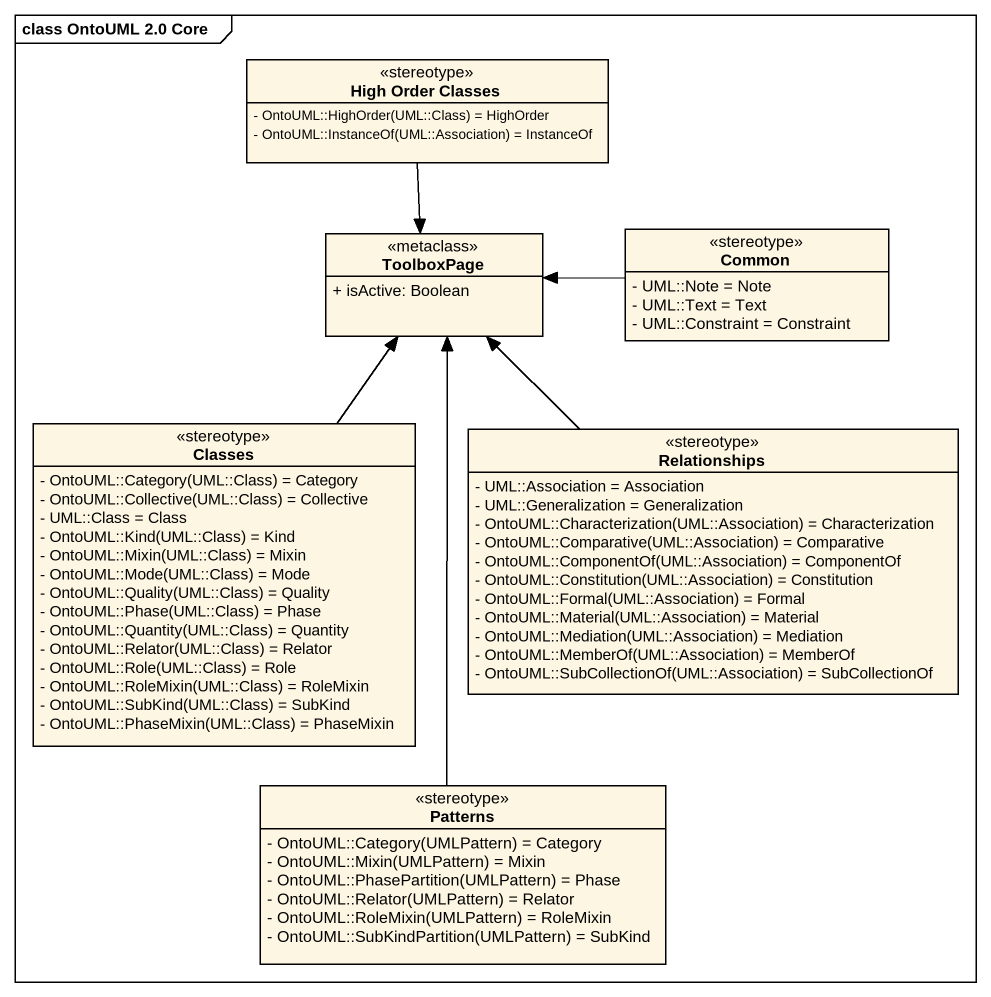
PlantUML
@startuml
mainframe class OntoUML 2.0 Core
hide circle
hide empty members
skinparam classAttributeIconSize 0
class "High Order Classes" as High_Order_Classes <<stereotype>> {
  {field} - OntoUML::HighOrder(UML::Class) = HighOrder
  {field} - OntoUML::InstanceOf(UML::Association) = InstanceOf
}
class ToolboxPage <<metaclass>> {
  + isActive: Boolean
}
class Common <<stereotype>> {
  - UML::Note = Note
  - UML::Text = Text
  - UML::Constraint = Constraint
}
class Classes <<stereotype>> {
  {field} - OntoUML::Category(UML::Class) = Category
  {field} - OntoUML::Collective(UML::Class) = Collective
  - UML::Class = Class
  {field} - OntoUML::Kind(UML::Class) = Kind
  {field} - OntoUML::Mixin(UML::Class) = Mixin
  {field} - OntoUML::Mode(UML::Class) = Mode
  {field} - OntoUML::Quality(UML::Class) = Quality
  {field} - OntoUML::Phase(UML::Class) = Phase
  {field} - OntoUML::Quantity(UML::Class) = Quantity
  {field} - OntoUML::Relator(UML::Class) = Relator
  {field} - OntoUML::Role(UML::Class) = Role
  {field} - OntoUML::RoleMixin(UML::Class) = RoleMixin
  {field} - OntoUML::SubKind(UML::Class) = SubKind
  {field} - OntoUML::PhaseMixin(UML::Class) = PhaseMixin
}
class Relationships <<stereotype>> {
  - UML::Association = Association
  - UML::Generalization = Generalization
  {field} - OntoUML::Characterization(UML::Association) = Characterization
  {field} - OntoUML::Comparative(UML::Association) = Comparative
  {field} - OntoUML::ComponentOf(UML::Association) = ComponentOf
  {field} - OntoUML::Constitution(UML::Association) = Constitution
  {field} - OntoUML::Formal(UML::Association) = Formal
  {field} - OntoUML::Material(UML::Association) = Material
  {field} - OntoUML::Mediation(UML::Association) = Mediation
  {field} - OntoUML::MemberOf(UML::Association) = MemberOf
  {field} - OntoUML::SubCollectionOf(UML::Association) = SubCollectionOf
}
class Patterns <<stereotype>> {
  {field} - OntoUML::Category(UMLPattern) = Category
  {field} - OntoUML::Mixin(UMLPattern) = Mixin
  {field} - OntoUML::PhasePartition(UMLPattern) = Phase
  {field} - OntoUML::Relator(UMLPattern) = Relator
  {field} - OntoUML::RoleMixin(UMLPattern) = RoleMixin
  {field} - OntoUML::SubKindPartition(UMLPattern) = SubKind
}
High_Order_Classes --> ToolboxPage
Common -left-> ToolboxPage
Classes -up-> ToolboxPage
Relationships -up-> ToolboxPage
Patterns -up-> ToolboxPage
@enduml
